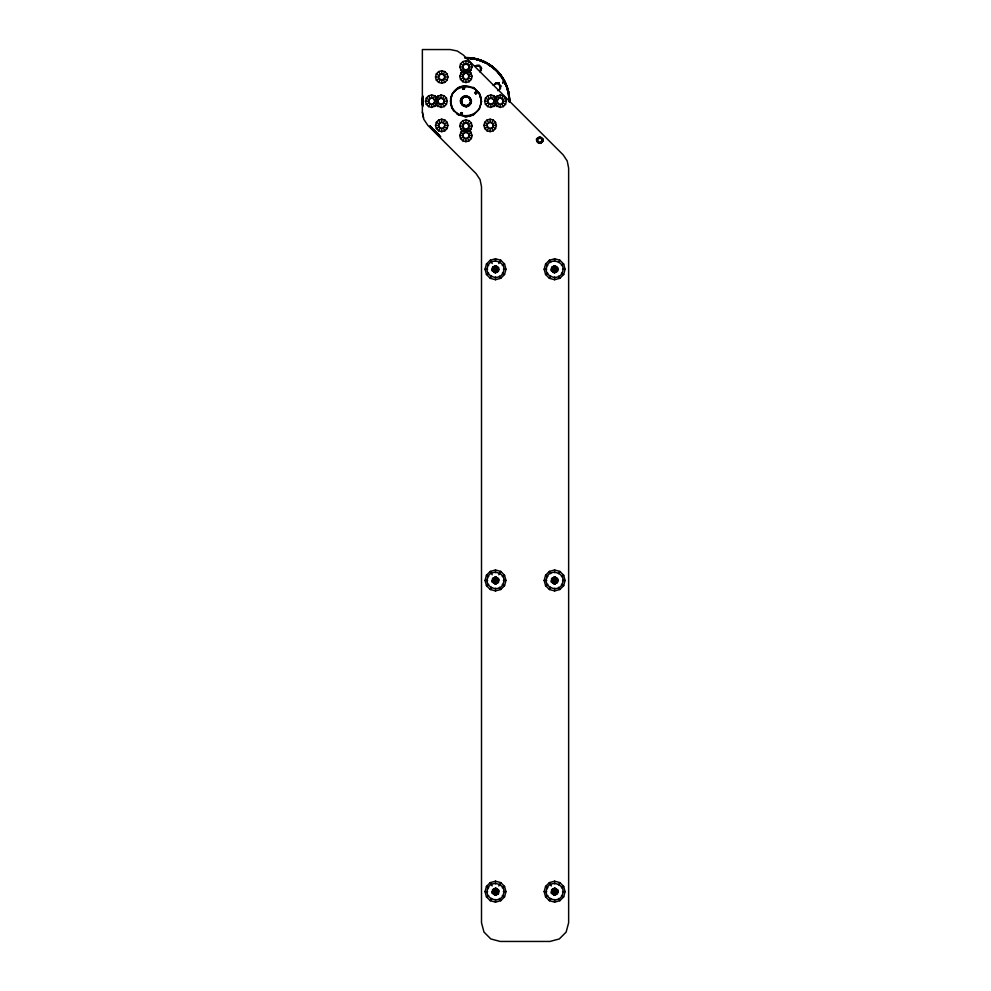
<?xml version="1.0" encoding="UTF-8"?>
<svg xmlns="http://www.w3.org/2000/svg" width="991" height="991" viewBox="0 0 991 991"><rect width="100%" height="100%" fill="white"/><g stroke="black" fill="none" stroke-linecap="round" stroke-linejoin="round"><path stroke-width="1.49" d="M451.128 103.138C447.858 82.872 481.638 80.804 480.87 101.317C481.49 119.23 452.701 121.001 451.128 103.138L450.509 103.225L451.623 107.313L453.791 110.942L454.287 110.558M422.463 98.307L422.562 105.319L422.711 95.991L422.686 106.458L422.686 95.954M467.058 58.283L464.742 57.689M509.362 102.259C510.836 78.611 489.517 57.044 465.931 57.639L465.931 58.258M466.588 105.987L462.376 104.464L461.236 100.116C462.252 95.334 469.647 95.347 470.638 100.141L471.245 99.992L469.709 104.216L468.297 106.111L465.931 106.656L463.577 106.111L462.165 104.216L461.236 102.284L461.36 98.258C465.014 92.361 474.379 98.394 470.514 104.166C466.848 110.051 457.495 104.018 461.36 98.258L461.88 98.592C466.303 91.779 475.271 102.073 468.025 105.554C457.929 109.307 460.555 90.763 469.387 97.836C475.928 105.69 459.551 109.493 461.236 100.116C462.76 92.931 474.07 97.737 469.994 103.82L466.476 106.632L470.242 103.386L470.762 101.144L468.619 97.205L464.16 96.722C461.026 97.973 460.183 102.16 462.487 104.575L462.041 105.009L462.401 104.439M495.203 272.835C504.308 270.06 491.697 261.277 492.242 270.791L495.203 272.835L498.448 271.311L498.758 267.731L495.797 265.675L492.552 267.211L492.242 270.791M495.797 576.873L493.097 578.471L492.242 581.99L495.203 584.033L498.448 582.51L498.758 578.93L495.797 576.873L492.552 578.41L492.242 581.99M495.797 888.072L493.097 889.67L492.242 893.188L495.203 895.245L498.448 893.709L498.758 890.129L495.797 888.072L492.552 889.608L492.242 893.188M554.328 272.835C563.433 270.06 550.823 261.277 551.38 270.791L554.328 272.835L557.574 271.311L557.883 267.731L554.935 265.675L551.677 267.211L551.38 270.791M554.935 576.873L552.235 578.471L551.38 581.99L554.328 584.033L557.574 582.51L557.883 578.93L554.935 576.873L551.677 578.41L551.38 581.99M554.935 888.072L552.235 889.67L551.38 893.188L554.328 895.245L557.574 893.709L557.883 890.129L554.935 888.072L551.677 889.608L551.38 893.188M422.649 97.626L422.637 104.612M539.587 143.373C528.215 135.358 551.975 136.337 539.587 143.373L539.637 142.605C531.114 136.585 548.927 137.315 539.637 142.605M464.816 116.108L464.767 116.727L467.591 116.554M557.883 890.129L557.326 893.213L554.328 895.245L555.951 894.477L553.3 888.84L555.963 888.84L557.413 890.252L557.735 891.925L551.529 891.392M460.555 113.655C465.51 110.67 458.35 117.124 462.388 113.333M462.735 88.496C467.702 85.511 460.53 91.965 464.581 88.174M475.023 92.968C479.978 89.97 472.818 96.437 476.869 92.634M480.623 70.126L480.065 66.979L478.715 66.038L475.061 65.976L478.987 65.282L480.685 66.471L481.552 68.342L480.189 72.083L479.681 71.476L480.623 70.126L481.378 70.398M499.514 89.772L500.096 86.167L498.039 83.727L496.392 83.578L493.208 85.362L496.256 82.798L498.312 82.971L500.876 86.031L499.514 89.772L497.643 90.652M470.514 58.506L467.083 57.651C489.752 57.738 509.684 77.955 509.498 100.599L508.879 100.611C508.953 78.116 488.959 57.924 466.365 58.395M495.847 266.17L494.645 272.252L495.661 272.364L496.664 272.141L493.877 266.604M495.847 577.369L495.661 583.563L493.716 583.018L492.391 580.367C500.43 583.711 500.368 576.861 494.175 577.642L496.825 583.278L495.203 584.033L497.544 582.807L498.547 581.06M554.972 266.17L553.771 272.252L554.799 272.364L555.79 272.141L553.003 266.604M495.847 888.568L495.661 894.762L493.716 894.216L492.391 891.566C500.43 894.91 500.368 888.06 494.175 888.84L496.825 894.477L498.448 893.709M554.972 577.369L553.771 583.451C559.172 584.876 558.478 575.35 553.3 577.642L555.951 583.278L554.328 584.033L555.79 583.34L553.003 577.803M554.972 888.568L553.771 894.65L554.799 894.762L555.79 894.539L553.003 889.001M422.401 99.459L422.736 96.672M461.36 98.258L461.967 103.944L465.931 106.037L469.907 103.944L471.245 99.992M481.093 104.117L481.49 101.317L479.409 93.427L473.71 87.728L465.931 85.647L458.152 87.728L452.466 93.427L450.372 101.206L452.466 108.985L458.152 114.683L465.931 116.765L473.71 114.683L479.409 108.985L481.502 101.206L480.87 101.317M465.931 57.639L472.93 58.209L470.068 58.593M464.977 57.738L474.057 58.407L469.808 58.568M540.281 137.984L540.429 137.229M463.577 106.111L463.714 105.455M465.237 57.788L476.361 58.903L480.152 60.823M425.486 101.206L426.316 98.097L428.595 95.817L431.704 94.987L434.814 95.817L436.374 97.093L436.374 105.331L431.704 107.437L428.595 106.594L426.316 104.315L425.486 101.206L428.595 101.206L430.144 98.518L431.704 98.097L433.265 98.518L434.814 101.206L433.265 103.906L431.704 104.315L430.144 103.906L428.595 101.206M435.507 77.001L436.337 73.891L438.617 71.612L441.726 70.782L444.848 71.612L447.114 73.891L447.957 77.001L447.114 80.11L444.848 82.389L441.726 83.232L438.617 82.389L436.337 80.11L435.507 77.001L438.617 77.001L440.177 74.313L441.726 73.891L444.426 75.452L444.426 78.562L441.726 80.11L439.038 78.562L438.617 77.001M437.923 101.206L438.344 99.657L441.045 98.097L443.733 99.657L444.154 101.206L443.733 102.767L441.045 104.315L438.344 102.767L437.923 101.206L434.814 101.206M435.507 125.411L436.337 122.302L438.617 120.022L441.726 119.193L444.848 120.022L447.114 122.302L447.957 125.411L447.114 128.533L444.848 130.8L441.726 131.642L438.617 130.8L436.337 128.533L435.507 125.411L438.617 125.411L439.038 123.863L441.726 122.302L444.426 123.863L444.848 125.411L443.287 128.112L440.177 128.112L438.617 125.411M436.374 105.331L441.045 107.437L444.154 106.594L446.433 104.315L447.263 101.206L446.433 98.097L444.154 95.817L441.045 94.987L436.374 97.093M459.713 66.979L460.542 63.87L462.822 61.591L465.931 60.748L469.053 61.591L471.332 63.87L472.162 66.979L470.056 71.649L461.818 71.649L459.713 66.979L462.822 66.979L463.243 65.418L465.931 63.87L468.632 65.418L469.053 66.979L468.632 68.528L465.931 70.088L463.243 68.528L462.822 66.979M470.056 71.649L472.162 76.319L471.332 79.429L469.053 81.708L465.931 82.538L462.822 81.708L460.542 79.429L459.713 76.319L461.818 71.649M462.822 76.319L464.383 73.619L465.931 73.198L467.492 73.619L469.053 76.319L467.492 79.007L465.931 79.429L464.383 79.007L462.822 76.319L459.713 76.319M459.713 126.105L460.542 122.995L462.822 120.716L465.931 119.886L469.053 120.716L471.332 122.995L472.162 126.105L470.056 130.775L461.818 130.775L459.713 126.105L462.822 126.105L464.383 123.404L465.931 122.995L467.492 123.404L469.053 126.105L467.492 128.805L465.931 129.214L464.383 128.805L462.822 126.105M470.056 130.775L472.162 135.445L471.332 138.554L469.053 140.833L465.931 141.663L462.822 140.833L460.542 138.554L459.713 135.445L461.818 130.775M462.822 135.445L463.243 133.884L465.931 132.323L468.632 133.884L469.053 135.445L468.632 136.993L465.931 138.554L463.243 136.993L462.822 135.445L459.713 135.445M484.611 101.206L485.441 98.097L487.721 95.817L490.83 94.987L493.939 95.817L495.5 97.093L495.5 105.331L490.83 107.437L487.721 106.594L485.441 104.315L484.611 101.206L487.721 101.206L488.142 99.657L490.83 98.097L493.53 99.657L493.939 101.206L493.53 102.767L490.83 104.315L488.142 102.767L487.721 101.206M483.918 125.411L484.748 122.302L487.027 120.022L490.136 119.193L493.258 120.022L495.537 122.302L496.367 125.411L495.537 128.533L493.258 130.8L490.136 131.642L487.027 130.8L484.748 128.533L483.918 125.411L487.027 125.411L487.448 123.863L490.136 122.302L492.837 123.863L492.837 126.972L491.697 128.112L488.588 128.112L487.027 125.411M497.061 101.206L498.609 98.518L500.17 98.097L501.719 98.518L503.279 101.206L501.719 103.906L500.17 104.315L498.609 103.906L497.061 101.206L493.939 101.206M495.5 105.331L500.17 107.437L503.279 106.594L505.559 104.315L506.389 101.206L505.559 98.097L503.279 95.817L500.17 94.987L495.5 97.093M485.045 269.255L486.445 264.027L490.272 260.199L495.5 258.8L500.728 260.199L504.555 264.027L505.955 269.255L504.555 274.482L500.728 278.31L495.5 279.71L490.272 278.31L486.445 274.482L485.045 269.255L487.622 269.255M536.688 140.276L538.249 137.576L539.798 137.154L541.359 137.576L542.907 140.276L542.498 141.824L539.798 143.385L537.11 141.824L536.688 140.276L537.469 140.276M544.17 269.255L545.57 264.027L549.398 260.199L554.626 258.8L559.853 260.199L563.681 264.027L565.081 269.255L563.681 274.482L559.853 278.31L554.626 279.71L549.398 278.31L545.57 274.482L544.17 269.255L546.759 269.255M485.045 580.453L486.445 575.226L490.272 571.398L495.5 569.998L500.728 571.398L504.555 575.226L505.955 580.453L504.555 585.681L500.728 589.509L495.5 590.909L490.272 589.509L486.445 585.681L485.045 580.453L487.622 580.453M544.17 580.453L545.57 575.226L549.398 571.398L554.626 569.998L559.853 571.398L563.681 575.226L565.081 580.453L563.681 585.681L559.853 589.509L554.626 590.909L549.398 589.509L545.57 585.681L544.17 580.453L546.759 580.453M485.045 891.652L486.445 886.425L490.272 882.597L495.5 881.197L500.728 882.597L504.555 886.425L505.955 891.652L504.555 896.892L500.728 900.72L495.5 902.12L490.272 900.72L486.445 896.892L485.045 891.652L487.622 891.652M544.17 891.652L545.57 886.425L549.398 882.597L554.626 881.197L559.853 882.597L563.681 886.425L565.081 891.652L563.681 896.892L559.853 900.72L554.626 902.12L549.398 900.72L545.57 896.892L544.17 891.652L546.759 891.652M477.303 59.794L477.476 59.2L470.576 57.887M494.645 583.451L496.838 577.642M494.645 894.65L496.838 888.84M463.602 85.957C456.938 86.725 451.574 92.46 450.533 98.989L451.153 99.075M479.731 59.881L485.9 63.189L486.185 62.631L472.93 58.209M538.757 143.2L539.017 142.469M463.342 89.215L463.974 87.456M461.149 114.374L461.794 112.615M478.715 66.038L478.987 65.282M508.94 99.112L509.498 101.206C509.609 83.306 497.68 66.286 480.808 60.265L476.597 59.745M475.63 93.674L476.262 91.928M498.039 83.727L498.312 82.971M496.825 894.477L495.203 895.245L497.544 894.006L498.547 892.259M482.766 61.702L483.013 61.132L476.361 58.903M483.806 62.16L484.066 61.591L477.476 59.2M496.838 266.443L495.5 269.255L492.985 271.1L494.645 272.252M555.963 266.443L554.626 269.255L552.123 271.1L553.771 272.252M555.963 577.642L554.626 580.453L554.799 583.563M555.963 888.84L554.626 891.652L554.799 894.762M461.149 100.611L460.53 100.537L462.277 98.059M540.875 138.195L541.235 137.514M472.905 88.001L473.19 87.443L475.482 89.091M487.188 63.176L481.861 61.417M438.617 82.389L440.177 79.701M443.287 74.313L444.848 71.612M428.595 106.594L430.144 103.906M433.265 98.518L434.814 95.817L436.374 98.518L438.344 99.657M439.484 103.906L437.923 106.594L436.374 103.906L434.405 102.767M442.593 98.518L444.154 95.817M464.383 69.667L463.243 71.649L460.542 73.198L463.243 74.759M467.492 64.279L469.053 61.591M462.822 81.708L464.383 79.007M467.492 73.619L468.632 71.649L471.332 70.088L468.632 68.528M438.617 130.8L440.177 128.112M443.287 122.723L444.848 120.022M464.383 128.805L463.243 130.775L460.542 132.323L463.243 133.884M467.492 123.404L469.053 120.716M462.822 140.833L464.383 138.133M467.492 132.744L468.632 130.775L471.332 129.214L468.632 127.666M487.721 106.594L489.281 103.906M492.391 98.518L493.939 95.817L495.5 98.518L497.47 99.657M498.609 103.906L497.061 106.594L495.5 103.906L493.53 102.767M501.719 98.518L503.279 95.817M487.027 130.8L488.588 128.112M491.697 122.723L493.258 120.022M490.272 278.31L491.561 276.08M498.795 263.556L500.728 260.199M549.398 278.31L550.686 276.08M558.565 262.442L559.853 260.199M490.272 589.509L491.561 587.279M498.795 574.755L500.728 571.398M549.398 589.509L550.686 587.279M558.565 573.64L559.853 571.398M490.272 900.72L491.561 898.478M498.795 885.954L500.728 882.597M549.398 900.72L550.686 898.478M558.565 884.839L559.853 882.597M488.885 64.91L489.22 64.39L483.013 61.132M489.839 65.53L490.186 65.01L484.066 61.591M461.422 99.496L464.779 96.523L467.095 96.523L469.139 97.601L470.762 101.206M493.716 271.807L497.271 266.703M552.854 271.807L556.409 266.703M493.716 583.018L497.271 577.902M553.771 583.451L552.854 583.018L556.409 577.902M493.716 894.216L497.271 889.1M553.771 894.65L552.854 894.216L556.409 889.1M538.002 142.815L538.46 142.184M457.235 113.358L456.876 113.854L459.378 115.179M493.803 68.713L492.106 66.385L486.185 62.631M493.01 67.078L488.03 64.489M437.452 133.351L439.769 136.04L432.968 129.635M492.168 67.376L494.831 68.602L489.22 64.39M440.747 136.721L436.201 133.054L436.622 132.596M495.252 69.828L495.673 69.37L490.186 65.01M497.668 578.224L492.985 582.299M556.806 578.224L552.123 582.299L552.854 583.018M497.668 889.435L492.985 893.498M556.806 889.435L552.123 893.498L552.854 894.216M497.668 267.025L495.5 269.255L492.527 270.184L492.985 271.1M556.806 267.025L554.626 269.255L551.653 270.184L552.123 271.1M496.912 71.463L497.358 71.03L492.106 66.385M434.194 130.131L433.736 130.552L438.394 134.788M494.348 69.011L494.831 68.602C503.998 76.827 509.436 88.893 509.498 101.206C509.436 90.07 505.001 79.131 497.358 71.03M462.946 88.942L464.37 87.741M475.234 93.402L476.659 92.2M460.753 114.089L462.19 112.887M499.687 73.656L502.338 78.599M468.161 105.455L468.297 106.111M499.91 74.932L500.393 74.548L504.221 80.42L507.07 86.836L509.498 100.599M541.792 139.062L542.461 138.653M478.752 93.538L479.285 93.216L480.945 97.118L480.35 97.279M436.337 80.11L439.038 78.562M444.426 75.452L447.114 73.891M463.243 68.528L460.542 70.088L463.243 71.649L464.383 73.619M468.632 65.418L471.332 63.87M460.542 79.429L463.243 77.868M468.632 74.759L471.332 73.198L468.632 71.649L467.492 69.667M426.316 104.315L429.004 102.767M434.405 99.657L436.374 98.518L437.923 95.817L439.484 98.518M438.344 102.767L436.374 103.906L434.814 106.594L433.265 103.906M443.733 99.657L446.433 98.097M503.663 79.429L505.497 84.731M436.337 128.533L439.038 126.972M444.426 123.863L447.114 122.302M485.441 104.315L488.142 102.767M493.53 99.657L495.5 98.518L497.061 95.817L498.609 98.518M502.858 99.657L505.559 98.097M497.47 102.767L495.5 103.906L493.939 106.594L492.391 103.906M463.243 127.666L460.542 129.214L463.243 130.775L464.383 132.744M468.632 124.544L471.332 122.995M460.542 138.554L463.243 136.993M468.632 133.884L471.332 132.323L468.632 130.775L467.492 128.805M484.748 128.533L487.448 126.972M492.837 123.863L495.537 122.302M486.445 274.482L488.687 273.194M502.313 265.315L504.555 264.027M545.57 274.482L547.812 273.194M561.451 265.315L563.681 264.027M486.445 585.681L488.687 584.393M502.313 576.527L504.555 575.226M545.57 585.681L547.812 584.393M561.451 576.527L563.681 575.226M486.445 896.892L488.687 895.591M502.313 887.725L504.555 886.425M545.57 896.892L547.812 895.591M561.451 887.725L563.681 886.425M498.275 267.855L495.5 269.255L492.391 269.168L492.527 270.184M557.413 267.855L554.626 269.255L551.516 269.168L551.653 270.184M498.275 579.054L492.527 581.383M557.413 579.054L551.653 581.383L552.123 582.299M498.275 890.252L492.527 892.581M557.413 890.252L551.653 892.581L552.123 893.498M536.949 141.515L537.655 141.205M506.674 85.759L507.243 89.958M508.693 97.291L509.312 97.093L508.693 97.155M507.788 89.091L504.778 82.922L505.299 82.538L501.966 78.016M542.052 139.644L542.795 139.434M461.236 102.284L460.629 102.42L460.629 99.992L461.236 100.141M495.661 583.563L496.664 583.34L493.877 577.803M495.661 894.762L496.664 894.539L493.877 889.001M480.771 68.478L481.552 68.342M500.096 86.167L500.876 86.031M536.713 140.697L537.494 140.586M498.584 268.834L495.5 269.255L492.589 268.165M557.71 268.834L554.626 269.255L551.714 268.165M498.584 580.032L495.5 580.453L492.589 579.363M557.71 580.032L551.516 580.367L551.653 581.383M498.584 891.231L495.5 891.652L492.589 890.562M557.71 891.231L551.516 891.566L551.653 892.581M508.841 99.484L509.473 101.788M496.417 82.885L499.191 82.86M469.053 66.979L472.162 66.979M469.053 76.319L472.162 76.319M444.848 77.001L447.957 77.001M496.429 82.922L499.204 82.922M444.154 101.206L447.263 101.206M503.279 101.206L506.389 101.206M444.848 125.411L447.957 125.411M493.258 125.411L496.367 125.411M469.053 126.105L472.162 126.105M469.053 135.445L472.162 135.445M542.139 140.276L542.907 140.276M503.378 269.255L505.955 269.255M562.504 269.255L565.081 269.255M503.378 580.453L505.955 580.453M562.504 580.453L565.081 580.453M503.378 891.652L505.955 891.652M562.504 891.652L565.081 891.652M551.529 268.995L557.735 269.515M492.403 268.995L498.597 269.515M551.529 580.193L557.735 580.714M492.403 580.193L498.597 580.714M492.403 891.392L498.597 891.925M470.44 99.496L471.344 101.887M536.713 139.842L537.494 139.954M470.762 58.63L473.487 59.064M557.685 269.862L554.626 269.255L552.235 267.273M498.547 269.862L495.5 269.255L493.097 267.273M557.685 581.06L551.714 579.363M557.685 892.259L551.714 890.562M470.638 102.284L471.245 102.42L470.7 101.788M474.057 58.407L480.808 60.265M542.052 140.895L542.795 141.106M499.947 87.815L500.703 88.088M462.785 88.026L464.531 88.657M475.061 92.485L476.82 93.117M460.592 113.172L462.351 113.816M536.949 139.037L537.655 139.347M460.542 63.87L463.243 65.418M468.632 77.868L471.332 79.429M502.858 102.767L505.559 104.315M485.441 98.097L488.142 99.657M436.337 73.891L439.038 75.452M444.426 78.562L447.114 80.11M484.748 122.302L487.448 123.863M492.837 126.972L495.537 128.533M443.733 102.767L446.433 104.315M426.316 98.097L429.004 99.657M460.542 122.995L463.243 124.544M468.632 136.993L471.332 138.554M436.337 122.302L439.038 123.863M444.426 126.972L447.114 128.533M545.57 264.027L547.812 265.315M561.451 273.194L563.681 274.482M486.445 264.027L488.687 265.315M502.313 273.194L504.555 274.482M545.57 575.226L547.812 576.527M561.451 584.393L563.681 585.681M486.445 575.226L488.687 576.527M502.313 584.393L504.555 585.681M545.57 886.425L547.812 887.725M561.451 895.591L563.681 896.892M486.445 886.425L488.687 887.725M502.313 895.591L504.555 896.892M557.326 270.816L554.626 269.255L553.957 266.22M498.188 270.816L495.5 269.255L494.819 266.22M557.326 582.014L552.235 578.471M498.188 582.014L493.097 578.471M557.326 893.213L552.235 889.67M498.188 893.213L493.097 889.67M541.792 141.49L542.461 141.886M489.393 65.394L491.734 66.88M434.962 130.961L437.031 132.794M438.852 135.333L432.014 128.334M435.099 131.803L437.043 133.822L430.082 125.956L436.201 133.054M495.673 69.37L500.393 74.548M556.669 271.608L554.626 269.255L554.799 272.364M497.544 271.608L495.5 269.255L495.661 272.364M556.669 582.807L554.626 580.453L553.957 577.419M497.544 582.807L495.5 580.453L494.819 577.419M556.669 894.006L554.626 891.652L553.957 888.617M497.544 894.006L495.5 891.652L494.819 888.617M475.346 92.089L476.547 93.513M463.057 87.629L464.259 89.054M460.877 112.776L462.079 114.213M497.779 72.529L500.405 75.737M430.082 125.956L431.481 127.827M538.002 137.724L538.46 138.368M501.719 103.906L503.279 106.594M487.721 95.817L489.281 98.518M462.822 61.591L464.383 64.279M467.492 79.007L469.053 81.708M487.027 120.022L488.588 122.723M491.697 128.112L493.258 130.8M549.398 260.199L550.686 262.442M558.565 276.08L559.853 278.31M438.617 71.612L440.177 74.313M443.287 79.701L444.848 82.389M462.822 120.716L464.383 123.404M467.492 138.133L469.053 140.833M442.593 103.906L444.154 106.594M428.595 95.817L430.144 98.518M438.617 120.022L440.177 122.723M443.287 128.112L444.848 130.8M490.272 260.199L492.205 263.556M499.439 276.08L500.728 278.31M549.398 571.398L550.686 573.64M558.565 587.279L559.853 589.509M490.272 571.398L492.205 574.755M499.439 587.279L500.728 589.509M549.398 882.597L551.343 885.954M558.565 898.478L559.853 900.72M490.272 882.597L492.205 885.954M499.439 898.478L500.728 900.72M540.875 142.345L541.235 143.038M472.719 114.522L472.992 115.08L468.991 116.467L468.867 115.86M553.3 266.443L555.951 272.079M494.175 266.443L496.825 272.079M538.757 137.34L539.017 138.071M508.841 97.18L509.399 99.459M540.281 142.555L540.429 143.323M422.364 112.144L423.789 119.292L427.839 125.349L476.027 173.536L480.078 179.594L481.502 186.742L481.502 922.782L483.992 932.11L490.83 938.948L500.17 941.45L549.955 941.45L559.296 938.948L566.134 932.11L568.636 922.782L568.636 168.074L567.211 160.926L563.161 154.869L463.317 55.013L457.26 50.975L450.112 49.55L422.364 49.55L422.364 112.144L423.529 117.979M496.256 82.798L496.392 83.578M476.931 65.109L477.067 65.889M475.779 91.878L476.101 93.724M463.491 87.419L463.825 89.252M461.31 112.578L461.633 114.411M422.401 102.965L422.736 105.752M539.587 137.167L539.637 137.947M464.977 85.684L465.027 86.304M554.626 258.8L554.626 261.389M554.626 277.133L554.626 279.71M554.626 569.998L554.626 572.587M554.626 588.332L554.626 590.909M554.626 881.197L554.626 883.786M554.626 899.531L554.626 902.12M500.17 94.987L500.17 98.097M500.17 104.315L500.17 107.437M495.5 258.8L495.5 261.389M495.5 277.133L495.5 279.71M495.5 569.998L495.5 572.587M495.5 588.332L495.5 590.909M495.5 881.197L495.5 883.786M495.5 899.531L495.5 902.12M490.83 94.987L490.83 98.097M490.83 104.315L490.83 107.437M490.136 119.193L490.136 122.302M490.136 128.533L490.136 131.642M465.931 60.748L465.931 63.87M465.931 70.088L465.931 73.198M465.931 79.429L465.931 82.538M465.931 95.768L465.931 96.387M465.931 106.037L465.931 106.656M465.931 119.886L465.931 122.995M465.931 129.214L465.931 132.323M465.931 138.554L465.931 141.663M441.726 70.782L441.726 73.891M441.726 80.11L441.726 83.232M441.726 119.193L441.726 122.302M441.726 128.533L441.726 131.642M441.045 94.987L441.045 98.097M441.045 104.315L441.045 107.437M431.704 94.987L431.704 98.097M431.704 104.315L431.704 107.437M487.535 266.852C484.004 276.972 500.789 282.051 503.465 271.67C506.996 261.55 490.211 256.471 487.535 266.852M546.66 266.852C543.13 276.972 559.915 282.051 562.591 271.67C566.121 261.55 549.336 256.471 546.66 266.852M487.535 578.05C484.004 588.171 500.789 593.25 503.465 582.869C506.996 572.748 490.211 567.67 487.535 578.05M546.66 578.05C543.13 588.171 559.915 593.25 562.591 582.869C566.121 572.748 549.336 567.67 546.66 578.05M487.535 889.249C484.004 899.37 500.789 904.449 503.465 894.068C506.996 883.947 490.211 878.868 487.535 889.249M546.66 889.249C543.13 899.37 559.915 904.449 562.591 894.068C566.121 883.947 549.336 878.868 546.66 889.249M503.639 80.655L502.697 83.244L504.221 80.42L503.639 80.655"/></g></svg>
